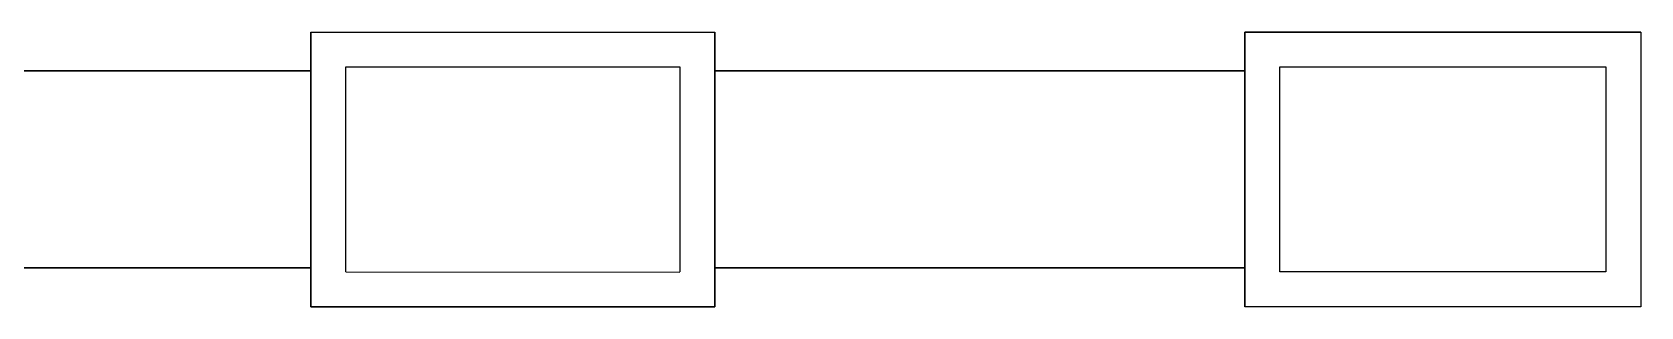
# Model space of a CAD drawing. Header units: inches. Extents: x 613227 to 772276, y -183327 to -97364.
# Drawn here: x 639813 to 649924, y -109987 to -108256 of the extents above; entities that cross this region are included whole.
import ezdxf

# ---------------------------------------------------------------- set-up
doc = ezdxf.new("R2010")
doc.units = ezdxf.units.IN
doc.header["$MEASUREMENT"] = 0
doc.layers.add('BL', color=8, linetype='Continuous')

msp = doc.modelspace()

# ---------------------------------------------------------------- linework, layer by layer
at = {"layer": 'BL', "linetype": 'Continuous'}
for p, q in [((641564, -108256), (644104, -108256)), ((641564, -108256, 0), (641564, -109986, 0)), ((641564, -109986, 0), (641564, -108256, 0)), ((644104, -108256), (644104, -109986)), ((644104, -109986), (644104, -108256)), ((647434, -108256), (647434, -109987)), ((647434, -109987), (647434, -108256)), ((647434, -108256), (649924, -108256)), ((649924, -108256), (647434, -108256)), ((649924, -108256), (649924, -109986)), ((641784, -109766), (641784, -108476)), ((641784, -108476), (643884, -108476)), ((643884, -108476), (643884, -109766)), ((647654, -109766), (647654, -108476)), ((647654, -108476), (649704, -108476)), ((649704, -108476), (649704, -109766)), ((638219, -108501, 0), (641564, -108501, 0)), ((641564, -108501, 0), (638219, -108501, 0)), ((644104, -108501, 0), (647434, -108501)), ((647434, -108501), (644104, -108501, 0)), ((638219, -109741, 0), (641564, -109741, 0)), ((641564, -109741, 0), (638219, -109741, 0)), ((641784, -109766), (643884, -109767)), ((644104, -109741, 0), (647434, -109741)), ((647434, -109741), (644104, -109741, 0)), ((649704, -109766), (647654, -109766)), ((644104, -109986), (641564, -109986, 0)), ((641564, -109986, 0), (644104, -109986)), ((649924, -109986), (647434, -109986))]:
    msp.add_line(p, q, dxfattribs=at)

doc.saveas('drawing.dxf')
